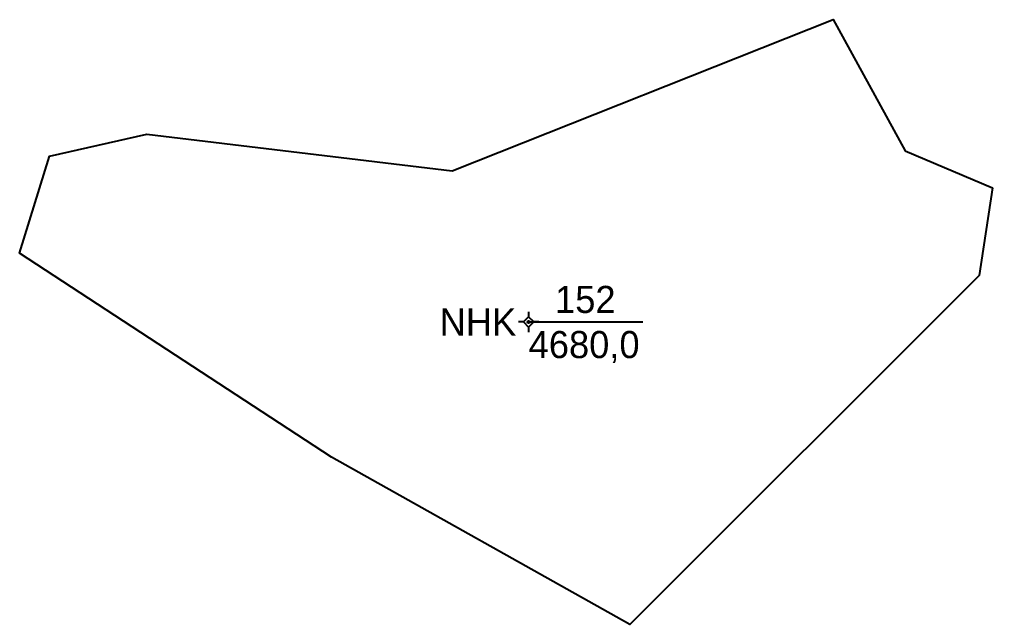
# Model space of a CAD drawing. Extents: x 546475 to 549288, y 1824344 to 1826332.
# Drawn here: x 546475.2 to 546595, y 1825956.6 to 1826031.1 of the extents above; entities that cross this region are included whole.
import ezdxf

# ---------------------------------------------------------------- set-up
doc = ezdxf.new("R2010")
doc.units = 0
for name, color, linetype in [('Level 11', 7, 'Continuous'), ('Level 13', 7, 'Continuous'), ('Level 30', 7, 'Continuous')]:
    doc.layers.add(name, color=color, linetype=linetype)

msp = doc.modelspace()

# ---------------------------------------------------------------- linework, layer by layer
at = {"layer": 'Level 11'}
for p, q in [((546537.87, 1825995.09), (546537.87, 1825994.47)), ((546537.24, 1825993.84), (546536.62, 1825993.84)), ((546537.87, 1825994.47), (546537.24, 1825993.84)), ((546537.24, 1825993.84), (546537.87, 1825993.22)), ((546538.49, 1825993.84), (546537.87, 1825994.47)), ((546537.87, 1825993.22), (546538.49, 1825993.84)), ((546539.12, 1825993.84), (546538.49, 1825993.84)), ((546537.87, 1825993.22), (546537.87, 1825992.59))]:
    msp.add_line(p, q, dxfattribs=at)
msp.add_circle((546537.87, 1825993.84), 0.15, dxfattribs=at)
at = {"layer": 'Level 13'}
msp.add_line((546537.87, 1825993.84), (546551.91, 1825993.84), dxfattribs=at)
at = {"layer": 'Level 30'}
msp.add_lwpolyline([(546594.98, 1826010.38), (546593.32, 1825999.56), (546550.33, 1825956.56), (546513.58, 1825977.18), (546475.18, 1826002.32), (546478.87, 1826014.26), (546490.87, 1826017), (546528.47, 1826012.47), (546575.36, 1826031.12), (546584.24, 1826014.92)], close=True, dxfattribs=at)

# ---------------------------------------------------------------- texts
at = {"layer": 'Level 13'}
for s, p in [('152', (546541.12, 1825994.95)), ('NHK', (546526.91, 1825992.17)), ('4680,0', (546537.87, 1825989.39))]:
    msp.add_text(s, height=3.34, dxfattribs=at).set_placement(p)

doc.saveas('drawing.dxf')
